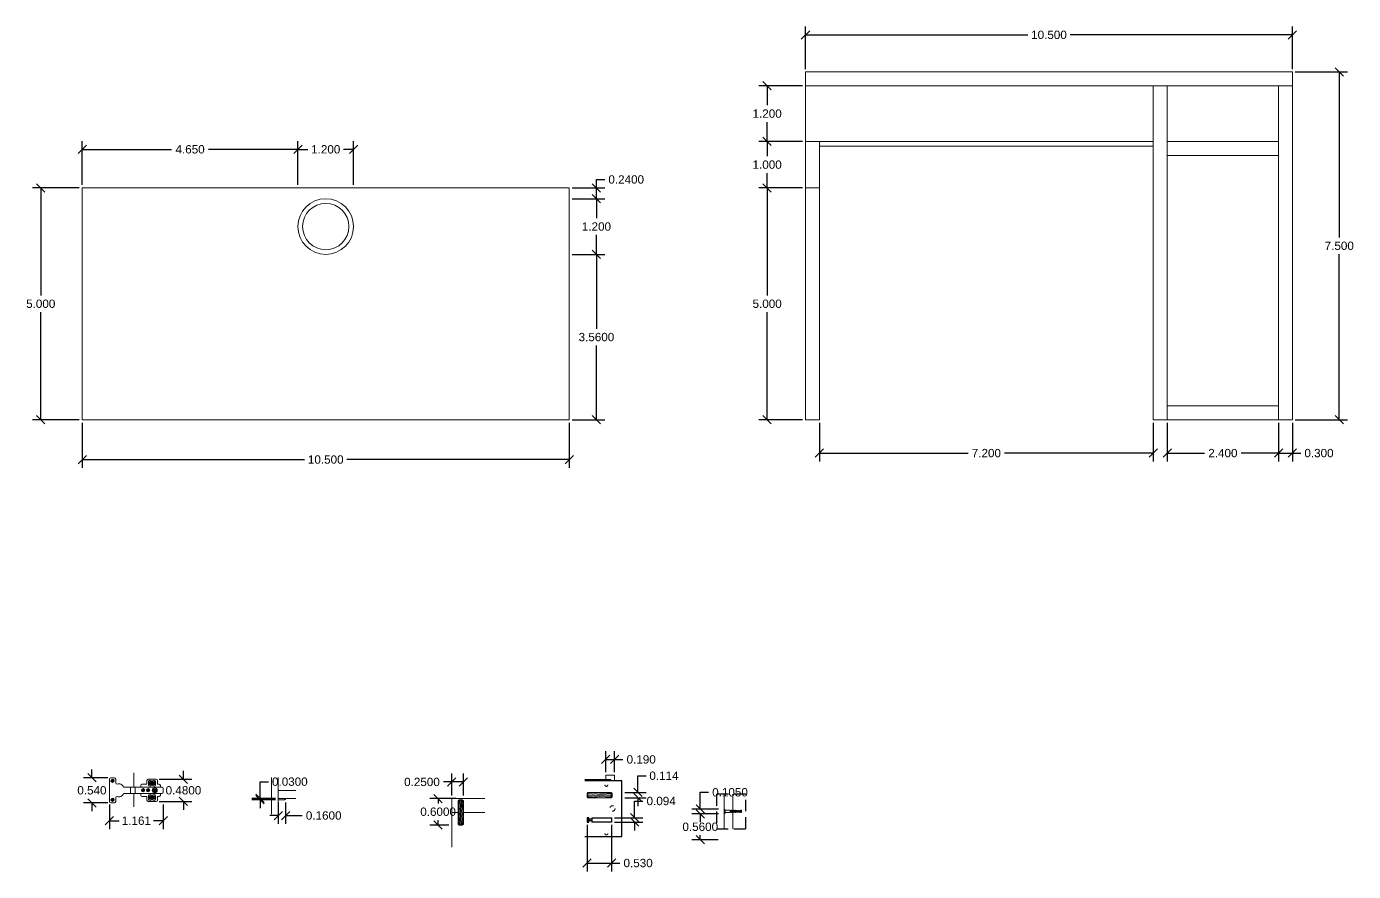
# Model space of a CAD drawing. Header units: centimetres. Extents: x -239 to 1959, y -161 to 626.
# Drawn here: x 546.42 to 575.03, y -145.07 to -126.85 of the extents above; entities that cross this region are included whole.
import ezdxf

# ---------------------------------------------------------------- set-up
doc = ezdxf.new("R2010")
doc.units = ezdxf.units.CM
doc.header["$MEASUREMENT"] = 0
doc.linetypes.add('HIDDEN', pattern=[0.375, 0.25, -0.125])
doc.styles.get("Standard").update_dxf_attribs({"font": 'Arial.ttf'})
doc.dimstyles.get("Standard").update_dxf_attribs({"dimtxt": 0.18, "dimasz": 0.18, "dimexe": 0.18, "dimexo": 0.0625, "dimgap": 0.09, "dimtad": 0, "dimtih": 1, "dimtoh": 1, "dimdec": 4, "dimzin": 0, "dimdsep": 46, "dimtxsty": 'Standard', "dimcen": 0.09, "dimadec": 0, "dimazin": 0, "dimtfac": 1, "dimtdec": 4, "dimtofl": 0, "dimtmove": 0, "dimatfit": 3, "dimfxl": 1, "dimtolj": 1, "dimtzin": 0, "dimarcsym": 0})

# ---------------------------------------------------------------- blocks, each defined once
blk = doc.blocks.new('_Oblique')
at = {"color": 0, "linetype": 'ByBlock', "lineweight": -2}
blk.add_line((-0.5, -0.5), (0.5, 0.5), dxfattribs=at)
blk = doc.blocks.new('*D336')
at = {"color": 0, "lineweight": -2, "transparency": 16777216}
for p, q in [((547.559, -130.333), (546.547, -130.333)), ((546.727, -130.333), (546.727, -132.652)), ((546.727, -135.333), (546.727, -133.015)), ((547.559, -135.333), (546.547, -135.333))]:
    blk.add_line(p, q, dxfattribs=at)
at = {"layer": 'Defpoints', "color": 0, "transparency": 16777216}
for p in [(546.727, -130.333), (547.622, -130.333), (547.622, -135.333)]:
    blk.add_point(p, dxfattribs=at)
at = {"color": 0, "lineweight": -2, "transparency": 16777216, "xscale": 0.18, "yscale": 0.18, "zscale": 0.18}
for p, rotation in [((546.727, -130.333), 90), ((546.727, -135.333), 270)]:
    blk.add_blockref('_Oblique', p, dxfattribs=dict(at, rotation=rotation))
at = {"color": 0, "transparency": 16777216, "insert": (546.727, -132.833), "char_height": 0.18, "attachment_point": 5}
blk.add_mtext('\\A1;5.000', dxfattribs=at)
blk = doc.blocks.new('*D337')
at = {"color": 0, "lineweight": -2, "transparency": 16777216}
for p, q in [((547.622, -135.396), (547.622, -136.372)), ((558.122, -135.396), (558.122, -136.372)), ((547.622, -136.192), (552.417, -136.192)), ((558.122, -136.192), (553.327, -136.192))]:
    blk.add_line(p, q, dxfattribs=at)
at = {"layer": 'Defpoints', "color": 0, "transparency": 16777216}
for p in [(547.622, -135.333), (558.122, -135.333), (558.122, -136.192)]:
    blk.add_point(p, dxfattribs=at)
at = {"color": 0, "lineweight": -2, "transparency": 16777216, "xscale": 0.18, "yscale": 0.18, "zscale": 0.18, "rotation": 180}
blk.add_blockref('_Oblique', (547.622, -136.192), dxfattribs=at)
at = {"color": 0, "lineweight": -2, "transparency": 16777216, "xscale": 0.18, "yscale": 0.18, "zscale": 0.18}
blk.add_blockref('_Oblique', (558.122, -136.192), dxfattribs=at)
at = {"color": 0, "transparency": 16777216, "insert": (552.872, -136.192), "char_height": 0.18, "attachment_point": 5}
blk.add_mtext('\\A1;10.500', dxfattribs=at)
blk = doc.blocks.new('*D303')
at = {"color": 0, "lineweight": -2, "transparency": 16777216}
for p, q in [((558.709, -130.333), (558.709, -130.153)), ((558.709, -130.153), (558.889, -130.153)), ((558.184, -130.333), (558.889, -130.333)), ((558.709, -130.568), (558.709, -130.333)), ((558.184, -130.568), (558.889, -130.568))]:
    blk.add_line(p, q, dxfattribs=at)
at = {"layer": 'Defpoints', "color": 0, "transparency": 16777216}
for p in [(558.122, -130.333), (558.709, -130.333), (558.122, -130.568)]:
    blk.add_point(p, dxfattribs=at)
at = {"color": 0, "lineweight": -2, "transparency": 16777216, "xscale": 0.18, "yscale": 0.18, "zscale": 0.18}
for p, rotation in [((558.709, -130.333), 90), ((558.709, -130.568), 270)]:
    blk.add_blockref('_Oblique', p, dxfattribs=dict(at, rotation=rotation))
at = {"color": 0, "transparency": 16777216, "insert": (559.351, -130.153), "char_height": 0.18, "attachment_point": 5}
blk.add_mtext('\\A1;0.2400', dxfattribs=at)
blk = doc.blocks.new('*D304')
at = {"color": 0, "lineweight": -2, "transparency": 16777216}
for p, q in [((558.184, -130.568), (558.889, -130.568)), ((558.709, -130.568), (558.709, -130.987)), ((558.709, -131.768), (558.709, -131.349)), ((558.184, -131.768), (558.889, -131.768))]:
    blk.add_line(p, q, dxfattribs=at)
at = {"layer": 'Defpoints', "color": 0, "transparency": 16777216}
for p in [(558.122, -130.568), (558.122, -131.768), (558.709, -131.768)]:
    blk.add_point(p, dxfattribs=at)
at = {"color": 0, "lineweight": -2, "transparency": 16777216, "xscale": 0.18, "yscale": 0.18, "zscale": 0.18}
for p, rotation in [((558.709, -130.568), 90), ((558.709, -131.768), 270)]:
    blk.add_blockref('_Oblique', p, dxfattribs=dict(at, rotation=rotation))
at = {"color": 0, "transparency": 16777216, "insert": (558.709, -131.168), "char_height": 0.18, "attachment_point": 5}
blk.add_mtext('\\A1;1.200', dxfattribs=at)
blk = doc.blocks.new('*D305')
at = {"color": 0, "lineweight": -2, "transparency": 16777216}
for p, q in [((558.184, -131.768), (558.889, -131.768)), ((558.709, -131.768), (558.709, -133.37)), ((558.709, -135.333), (558.709, -133.732)), ((558.184, -135.333), (558.889, -135.333))]:
    blk.add_line(p, q, dxfattribs=at)
at = {"layer": 'Defpoints', "color": 0, "transparency": 16777216}
for p in [(558.122, -131.768), (558.122, -135.333), (558.709, -135.333)]:
    blk.add_point(p, dxfattribs=at)
at = {"color": 0, "lineweight": -2, "transparency": 16777216, "xscale": 0.18, "yscale": 0.18, "zscale": 0.18}
for p, rotation in [((558.709, -131.768), 90), ((558.709, -135.333), 270)]:
    blk.add_blockref('_Oblique', p, dxfattribs=dict(at, rotation=rotation))
at = {"color": 0, "transparency": 16777216, "insert": (558.709, -133.551), "char_height": 0.18, "attachment_point": 5}
blk.add_mtext('\\A1;3.5600', dxfattribs=at)
blk = doc.blocks.new('*D306')
at = {"color": 0, "lineweight": -2, "transparency": 16777216}
for p, q in [((547.622, -130.271), (547.622, -129.323)), ((552.272, -130.271), (552.272, -129.323)), ((547.622, -129.503), (549.55, -129.503)), ((552.272, -129.503), (550.344, -129.503))]:
    blk.add_line(p, q, dxfattribs=at)
at = {"layer": 'Defpoints', "color": 0, "transparency": 16777216}
for p in [(547.622, -129.503), (547.622, -130.333), (552.272, -130.333)]:
    blk.add_point(p, dxfattribs=at)
at = {"color": 0, "lineweight": -2, "transparency": 16777216, "xscale": 0.18, "yscale": 0.18, "zscale": 0.18, "rotation": 180}
blk.add_blockref('_Oblique', (547.622, -129.503), dxfattribs=at)
at = {"color": 0, "lineweight": -2, "transparency": 16777216, "xscale": 0.18, "yscale": 0.18, "zscale": 0.18}
blk.add_blockref('_Oblique', (552.272, -129.503), dxfattribs=at)
at = {"color": 0, "transparency": 16777216, "insert": (549.947, -129.503), "char_height": 0.18, "attachment_point": 5}
blk.add_mtext('\\A1;4.650', dxfattribs=at)
blk = doc.blocks.new('*D307')
at = {"color": 0, "lineweight": -2, "transparency": 16777216}
for p, q in [((552.272, -130.271), (552.272, -129.323)), ((553.472, -130.271), (553.472, -129.323)), ((552.272, -129.503), (552.487, -129.503)), ((553.472, -129.503), (553.257, -129.503))]:
    blk.add_line(p, q, dxfattribs=at)
at = {"layer": 'Defpoints', "color": 0, "transparency": 16777216}
for p in [(553.472, -129.503), (552.272, -130.333), (553.472, -130.333)]:
    blk.add_point(p, dxfattribs=at)
at = {"color": 0, "lineweight": -2, "transparency": 16777216, "xscale": 0.18, "yscale": 0.18, "zscale": 0.18, "rotation": 180}
blk.add_blockref('_Oblique', (552.272, -129.503), dxfattribs=at)
at = {"color": 0, "lineweight": -2, "transparency": 16777216, "xscale": 0.18, "yscale": 0.18, "zscale": 0.18}
blk.add_blockref('_Oblique', (553.472, -129.503), dxfattribs=at)
at = {"color": 0, "transparency": 16777216, "insert": (552.872, -129.503), "char_height": 0.18, "attachment_point": 5}
blk.add_mtext('\\A1;1.200', dxfattribs=at)
blk = doc.blocks.new('*D308')
at = {"color": 0, "lineweight": -2, "transparency": 16777216}
for p, q in [((571.017, -135.396), (571.017, -136.233)), ((573.417, -135.396), (573.417, -136.233)), ((571.017, -136.053), (571.821, -136.053)), ((573.417, -136.053), (572.612, -136.053))]:
    blk.add_line(p, q, dxfattribs=at)
at = {"layer": 'Defpoints', "color": 0, "transparency": 16777216}
for p in [(571.017, -135.333), (573.417, -135.333), (573.417, -136.053)]:
    blk.add_point(p, dxfattribs=at)
at = {"color": 0, "lineweight": -2, "transparency": 16777216, "xscale": 0.18, "yscale": 0.18, "zscale": 0.18, "rotation": 180}
blk.add_blockref('_Oblique', (571.017, -136.053), dxfattribs=at)
at = {"color": 0, "lineweight": -2, "transparency": 16777216, "xscale": 0.18, "yscale": 0.18, "zscale": 0.18}
blk.add_blockref('_Oblique', (573.417, -136.053), dxfattribs=at)
at = {"color": 0, "transparency": 16777216, "insert": (572.217, -136.053), "char_height": 0.18, "attachment_point": 5}
blk.add_mtext('\\A1;2.400', dxfattribs=at)
blk = doc.blocks.new('*D309')
at = {"color": 0, "lineweight": -2, "transparency": 16777216}
for p, q in [((563.517, -135.396), (563.517, -136.233)), ((570.717, -135.396), (570.717, -136.233)), ((563.517, -136.053), (566.723, -136.053)), ((570.717, -136.053), (567.51, -136.053))]:
    blk.add_line(p, q, dxfattribs=at)
at = {"layer": 'Defpoints', "color": 0, "transparency": 16777216}
for p in [(563.517, -135.333), (570.717, -135.333), (570.717, -136.053)]:
    blk.add_point(p, dxfattribs=at)
at = {"color": 0, "lineweight": -2, "transparency": 16777216, "xscale": 0.18, "yscale": 0.18, "zscale": 0.18, "rotation": 180}
blk.add_blockref('_Oblique', (563.517, -136.053), dxfattribs=at)
at = {"color": 0, "lineweight": -2, "transparency": 16777216, "xscale": 0.18, "yscale": 0.18, "zscale": 0.18}
blk.add_blockref('_Oblique', (570.717, -136.053), dxfattribs=at)
at = {"color": 0, "transparency": 16777216, "insert": (567.117, -136.053), "char_height": 0.18, "attachment_point": 5}
blk.add_mtext('\\A1;7.200', dxfattribs=at)
blk = doc.blocks.new('*D310')
at = {"color": 0, "lineweight": -2, "transparency": 16777216}
for p, q in [((573.417, -135.396), (573.417, -136.233)), ((573.717, -135.396), (573.717, -136.233)), ((573.417, -136.053), (573.717, -136.053)), ((573.717, -136.053), (573.897, -136.053))]:
    blk.add_line(p, q, dxfattribs=at)
at = {"layer": 'Defpoints', "color": 0, "transparency": 16777216}
for p in [(573.417, -135.333), (573.717, -135.333), (573.717, -136.053)]:
    blk.add_point(p, dxfattribs=at)
at = {"color": 0, "lineweight": -2, "transparency": 16777216, "xscale": 0.18, "yscale": 0.18, "zscale": 0.18, "rotation": 180}
blk.add_blockref('_Oblique', (573.417, -136.053), dxfattribs=at)
at = {"color": 0, "lineweight": -2, "transparency": 16777216, "xscale": 0.18, "yscale": 0.18, "zscale": 0.18}
blk.add_blockref('_Oblique', (573.717, -136.053), dxfattribs=at)
at = {"color": 0, "transparency": 16777216, "insert": (574.289, -136.053), "char_height": 0.18, "attachment_point": 5}
blk.add_mtext('\\A1;0.300', dxfattribs=at)
blk = doc.blocks.new('*D311')
at = {"color": 0, "lineweight": -2, "transparency": 16777216}
for p, q in [((563.217, -127.771), (563.217, -126.855)), ((563.217, -127.035), (568.012, -127.035)), ((573.717, -127.035), (568.921, -127.035)), ((573.717, -127.771), (573.717, -126.855))]:
    blk.add_line(p, q, dxfattribs=at)
at = {"layer": 'Defpoints', "color": 0, "transparency": 16777216}
for p in [(573.717, -127.035), (563.217, -127.833), (573.717, -127.833)]:
    blk.add_point(p, dxfattribs=at)
at = {"color": 0, "lineweight": -2, "transparency": 16777216, "xscale": 0.18, "yscale": 0.18, "zscale": 0.18, "rotation": 180}
blk.add_blockref('_Oblique', (563.217, -127.035), dxfattribs=at)
at = {"color": 0, "lineweight": -2, "transparency": 16777216, "xscale": 0.18, "yscale": 0.18, "zscale": 0.18}
blk.add_blockref('_Oblique', (573.717, -127.035), dxfattribs=at)
at = {"color": 0, "transparency": 16777216, "insert": (568.467, -127.035), "char_height": 0.18, "attachment_point": 5}
blk.add_mtext('\\A1;10.500', dxfattribs=at)
blk = doc.blocks.new('*D338')
at = {"color": 0, "lineweight": -2, "transparency": 16777216}
for p, q in [((563.154, -128.133), (562.21, -128.133)), ((562.39, -128.133), (562.39, -128.552)), ((562.39, -129.333), (562.39, -128.915)), ((563.154, -129.333), (562.21, -129.333))]:
    blk.add_line(p, q, dxfattribs=at)
at = {"layer": 'Defpoints', "color": 0, "transparency": 16777216}
for p in [(563.217, -128.133), (562.39, -129.333), (563.217, -129.333)]:
    blk.add_point(p, dxfattribs=at)
at = {"color": 0, "lineweight": -2, "transparency": 16777216, "xscale": 0.18, "yscale": 0.18, "zscale": 0.18}
for p, rotation in [((562.39, -128.133), 90), ((562.39, -129.333), 270)]:
    blk.add_blockref('_Oblique', p, dxfattribs=dict(at, rotation=rotation))
at = {"color": 0, "transparency": 16777216, "insert": (562.39, -128.733), "char_height": 0.18, "attachment_point": 5}
blk.add_mtext('\\A1;1.200', dxfattribs=at)
blk = doc.blocks.new('*D339')
at = {"color": 0, "lineweight": -2, "transparency": 16777216}
for p, q in [((563.154, -129.333), (562.21, -129.333)), ((562.39, -129.333), (562.39, -129.652)), ((562.39, -130.333), (562.39, -130.015)), ((563.154, -130.333), (562.21, -130.333))]:
    blk.add_line(p, q, dxfattribs=at)
at = {"layer": 'Defpoints', "color": 0, "transparency": 16777216}
for p in [(563.217, -129.333), (562.39, -130.333), (563.217, -130.333)]:
    blk.add_point(p, dxfattribs=at)
at = {"color": 0, "lineweight": -2, "transparency": 16777216, "xscale": 0.18, "yscale": 0.18, "zscale": 0.18}
for p, rotation in [((562.39, -129.333), 90), ((562.39, -130.333), 270)]:
    blk.add_blockref('_Oblique', p, dxfattribs=dict(at, rotation=rotation))
at = {"color": 0, "transparency": 16777216, "insert": (562.39, -129.833), "char_height": 0.18, "attachment_point": 5}
blk.add_mtext('\\A1;1.000', dxfattribs=at)
blk = doc.blocks.new('*D340')
at = {"color": 0, "lineweight": -2, "transparency": 16777216}
for p, q in [((563.154, -130.333), (562.21, -130.333)), ((562.39, -130.333), (562.39, -132.652)), ((562.39, -135.333), (562.39, -133.015)), ((563.154, -135.333), (562.21, -135.333))]:
    blk.add_line(p, q, dxfattribs=at)
at = {"layer": 'Defpoints', "color": 0, "transparency": 16777216}
for p in [(563.217, -130.333), (562.39, -135.333), (563.217, -135.333)]:
    blk.add_point(p, dxfattribs=at)
at = {"color": 0, "lineweight": -2, "transparency": 16777216, "xscale": 0.18, "yscale": 0.18, "zscale": 0.18}
for p, rotation in [((562.39, -130.333), 90), ((562.39, -135.333), 270)]:
    blk.add_blockref('_Oblique', p, dxfattribs=dict(at, rotation=rotation))
at = {"color": 0, "transparency": 16777216, "insert": (562.39, -132.833), "char_height": 0.18, "attachment_point": 5}
blk.add_mtext('\\A1;5.000', dxfattribs=at)
blk = doc.blocks.new('*D341')
at = {"color": 0, "lineweight": -2, "transparency": 16777216}
for p, q in [((573.779, -127.833), (574.906, -127.833)), ((574.726, -127.833), (574.726, -131.402)), ((574.726, -135.333), (574.726, -131.765)), ((573.779, -135.333), (574.906, -135.333))]:
    blk.add_line(p, q, dxfattribs=at)
at = {"layer": 'Defpoints', "color": 0, "transparency": 16777216}
for p in [(573.717, -127.833), (573.717, -135.333), (574.726, -135.333)]:
    blk.add_point(p, dxfattribs=at)
at = {"color": 0, "lineweight": -2, "transparency": 16777216, "xscale": 0.18, "yscale": 0.18, "zscale": 0.18}
for p, rotation in [((574.726, -127.833), 90), ((574.726, -135.333), 270)]:
    blk.add_blockref('_Oblique', p, dxfattribs=dict(at, rotation=rotation))
at = {"color": 0, "transparency": 16777216, "insert": (574.726, -131.583), "char_height": 0.18, "attachment_point": 5}
blk.add_mtext('\\A1;7.500', dxfattribs=at)
blk = doc.blocks.new('*D355')
at = {"color": 0, "lineweight": -2, "transparency": 16777216}
for p, q in [((555.589, -143.437), (555.589, -142.963)), ((555.84, -143.437), (555.84, -142.963)), ((555.589, -143.143), (555.409, -143.143)), ((555.84, -143.143), (555.589, -143.143))]:
    blk.add_line(p, q, dxfattribs=at)
at = {"layer": 'Defpoints', "color": 0, "transparency": 16777216}
for p in [(555.589, -143.143), (555.589, -143.5), (555.84, -143.5)]:
    blk.add_point(p, dxfattribs=at)
at = {"color": 0, "lineweight": -2, "transparency": 16777216, "xscale": 0.18, "yscale": 0.18, "zscale": 0.18, "rotation": 180}
blk.add_blockref('_Oblique', (555.589, -143.143), dxfattribs=at)
at = {"color": 0, "lineweight": -2, "transparency": 16777216, "xscale": 0.18, "yscale": 0.18, "zscale": 0.18}
blk.add_blockref('_Oblique', (555.84, -143.143), dxfattribs=at)
at = {"color": 0, "transparency": 16777216, "insert": (554.947, -143.143), "char_height": 0.18, "attachment_point": 5}
blk.add_mtext('\\A1;0.2500', dxfattribs=at)
blk = doc.blocks.new('*D356')
at = {"color": 0, "lineweight": -2, "transparency": 16777216}
for p, q in [((555.677, -143.5), (555.115, -143.5)), ((555.295, -143.5), (555.295, -143.604)), ((555.526, -144.071), (555.115, -144.071)), ((555.295, -144.071), (555.295, -143.967))]:
    blk.add_line(p, q, dxfattribs=at)
at = {"layer": 'Defpoints', "color": 0, "transparency": 16777216}
for p in [(555.74, -143.5), (555.295, -144.071), (555.589, -144.071)]:
    blk.add_point(p, dxfattribs=at)
at = {"color": 0, "lineweight": -2, "transparency": 16777216, "xscale": 0.18, "yscale": 0.18, "zscale": 0.18}
for p, rotation in [((555.295, -143.5), 90), ((555.295, -144.071), 270)]:
    blk.add_blockref('_Oblique', p, dxfattribs=dict(at, rotation=rotation))
at = {"color": 0, "transparency": 16777216, "insert": (555.295, -143.785), "char_height": 0.18, "attachment_point": 5}
blk.add_mtext('\\A1;0.6000', dxfattribs=at)
blk = doc.blocks.new('*D368')
at = {"color": 0, "lineweight": -2, "transparency": 16777216}
for p, q in [((551.85, -143.588), (551.85, -144.047)), ((552.006, -143.588), (552.006, -144.047)), ((551.85, -143.867), (551.67, -143.867)), ((552.006, -143.867), (552.366, -143.867))]:
    blk.add_line(p, q, dxfattribs=at)
at = {"layer": 'Defpoints', "color": 0, "transparency": 16777216}
for p in [(551.85, -143.526), (552.006, -143.526), (552.006, -143.867)]:
    blk.add_point(p, dxfattribs=at)
at = {"color": 0, "lineweight": -2, "transparency": 16777216, "xscale": 0.18, "yscale": 0.18, "zscale": 0.18}
blk.add_blockref('_Oblique', (551.85, -143.867), dxfattribs=at)
at = {"color": 0, "lineweight": -2, "transparency": 16777216, "xscale": 0.18, "yscale": 0.18, "zscale": 0.18, "rotation": 180}
blk.add_blockref('_Oblique', (552.006, -143.867), dxfattribs=at)
at = {"color": 0, "transparency": 16777216, "insert": (552.828, -143.867), "char_height": 0.18, "attachment_point": 5}
blk.add_mtext('\\A1;0.1600', dxfattribs=at)
blk = doc.blocks.new('*D369')
at = {"color": 0, "lineweight": -2, "transparency": 16777216}
for p, q in [((551.456, -143.497), (551.456, -143.137)), ((551.456, -143.137), (551.636, -143.137)), ((551.787, -143.497), (551.276, -143.497)), ((551.787, -143.526), (551.276, -143.526)), ((551.456, -143.526), (551.456, -143.706))]:
    blk.add_line(p, q, dxfattribs=at)
at = {"layer": 'Defpoints', "color": 0, "transparency": 16777216}
for p in [(551.456, -143.497), (551.85, -143.497), (551.85, -143.526)]:
    blk.add_point(p, dxfattribs=at)
at = {"color": 0, "lineweight": -2, "transparency": 16777216, "xscale": 0.18, "yscale": 0.18, "zscale": 0.18}
for p, rotation in [((551.456, -143.497), 270), ((551.456, -143.526), 90)]:
    blk.add_blockref('_Oblique', p, dxfattribs=dict(at, rotation=rotation))
at = {"color": 0, "transparency": 16777216, "insert": (552.098, -143.137), "char_height": 0.18, "attachment_point": 5}
blk.add_mtext('\\A1;0.0300', dxfattribs=at)
blk = doc.blocks.new('*D370')
at = {"color": 0, "lineweight": -2, "transparency": 16777216}
for p, q in [((548.208, -143.628), (548.208, -144.159)), ((549.369, -143.628), (549.369, -144.159)), ((548.208, -143.979), (548.421, -143.979)), ((549.369, -143.979), (549.156, -143.979))]:
    blk.add_line(p, q, dxfattribs=at)
at = {"layer": 'Defpoints', "color": 0, "transparency": 16777216}
for p in [(548.208, -143.566), (549.369, -143.566), (549.369, -143.979)]:
    blk.add_point(p, dxfattribs=at)
at = {"color": 0, "lineweight": -2, "transparency": 16777216, "xscale": 0.18, "yscale": 0.18, "zscale": 0.18, "rotation": 180}
blk.add_blockref('_Oblique', (548.208, -143.979), dxfattribs=at)
at = {"color": 0, "lineweight": -2, "transparency": 16777216, "xscale": 0.18, "yscale": 0.18, "zscale": 0.18}
blk.add_blockref('_Oblique', (549.369, -143.979), dxfattribs=at)
at = {"color": 0, "transparency": 16777216, "insert": (548.789, -143.979), "char_height": 0.18, "attachment_point": 5}
blk.add_mtext('\\A1;1.161', dxfattribs=at)
blk = doc.blocks.new('*D371')
at = {"color": 0, "lineweight": -2, "transparency": 16777216}
for p, q in [((548.175, -143.053), (547.65, -143.053)), ((547.83, -143.053), (547.83, -142.873)), ((548.173, -143.593), (547.65, -143.593)), ((547.83, -143.593), (547.83, -143.773))]:
    blk.add_line(p, q, dxfattribs=at)
at = {"layer": 'Defpoints', "color": 0, "transparency": 16777216}
for p in [(547.83, -143.053), (548.237, -143.053), (548.235, -143.593)]:
    blk.add_point(p, dxfattribs=at)
at = {"color": 0, "lineweight": -2, "transparency": 16777216, "xscale": 0.18, "yscale": 0.18, "zscale": 0.18}
for p, rotation in [((547.83, -143.053), 270), ((547.83, -143.593), 90)]:
    blk.add_blockref('_Oblique', p, dxfattribs=dict(at, rotation=rotation))
at = {"color": 0, "transparency": 16777216, "insert": (547.83, -143.323), "char_height": 0.18, "attachment_point": 5}
blk.add_mtext('\\A1;0.540', dxfattribs=at)
blk = doc.blocks.new('*D372')
at = {"color": 0, "lineweight": -2, "transparency": 16777216}
for p, q in [((549.804, -143.084), (549.804, -142.904)), ((549.279, -143.084), (549.984, -143.084)), ((549.279, -143.561), (549.984, -143.561)), ((549.804, -143.561), (549.804, -143.741))]:
    blk.add_line(p, q, dxfattribs=at)
at = {"layer": 'Defpoints', "color": 0, "transparency": 16777216}
for p in [(549.216, -143.084), (549.216, -143.561), (549.804, -143.561)]:
    blk.add_point(p, dxfattribs=at)
at = {"color": 0, "lineweight": -2, "transparency": 16777216, "xscale": 0.18, "yscale": 0.18, "zscale": 0.18}
for p, rotation in [((549.804, -143.084), 270), ((549.804, -143.561), 90)]:
    blk.add_blockref('_Oblique', p, dxfattribs=dict(at, rotation=rotation))
at = {"color": 0, "transparency": 16777216, "insert": (549.804, -143.323), "char_height": 0.18, "attachment_point": 5}
blk.add_mtext('\\A1;0.4800', dxfattribs=at)
blk = doc.blocks.new('*D296')
at = {"color": 0, "lineweight": -2, "transparency": 16777216}
for p, q in [((558.506, -144.07), (558.506, -145.072)), ((559.036, -144.07), (559.036, -145.072)), ((558.506, -144.892), (559.036, -144.892)), ((559.036, -144.892), (559.216, -144.892))]:
    blk.add_line(p, q, dxfattribs=at)
at = {"layer": 'Defpoints', "color": 0, "transparency": 16777216}
for p in [(558.506, -144.008), (559.036, -144.008), (559.036, -144.892)]:
    blk.add_point(p, dxfattribs=at)
at = {"color": 0, "lineweight": -2, "transparency": 16777216, "xscale": 0.18, "yscale": 0.18, "zscale": 0.18, "rotation": 180}
blk.add_blockref('_Oblique', (558.506, -144.892), dxfattribs=at)
at = {"color": 0, "lineweight": -2, "transparency": 16777216, "xscale": 0.18, "yscale": 0.18, "zscale": 0.18}
blk.add_blockref('_Oblique', (559.036, -144.892), dxfattribs=at)
at = {"color": 0, "transparency": 16777216, "insert": (559.608, -144.892), "char_height": 0.18, "attachment_point": 5}
blk.add_mtext('\\A1;0.530', dxfattribs=at)
blk = doc.blocks.new('*D297')
at = {"color": 0, "lineweight": -2, "transparency": 16777216}
for p, q in [((559.533, -143.914), (559.533, -143.554)), ((559.533, -143.554), (559.713, -143.554)), ((559.099, -143.914), (559.713, -143.914)), ((559.099, -144.008), (559.713, -144.008)), ((559.533, -144.008), (559.533, -144.188))]:
    blk.add_line(p, q, dxfattribs=at)
at = {"layer": 'Defpoints', "color": 0, "transparency": 16777216}
for p in [(559.036, -143.914), (559.533, -143.914), (559.036, -144.008)]:
    blk.add_point(p, dxfattribs=at)
at = {"color": 0, "lineweight": -2, "transparency": 16777216, "xscale": 0.18, "yscale": 0.18, "zscale": 0.18}
for p, rotation in [((559.533, -143.914), 270), ((559.533, -144.008), 90)]:
    blk.add_blockref('_Oblique', p, dxfattribs=dict(at, rotation=rotation))
at = {"color": 0, "transparency": 16777216, "insert": (560.105, -143.554), "char_height": 0.18, "attachment_point": 5}
blk.add_mtext('\\A1;0.094', dxfattribs=at)
blk = doc.blocks.new('*D298')
at = {"color": 0, "lineweight": -2, "transparency": 16777216}
for p, q in [((559.603, -143.369), (559.603, -143.009)), ((559.603, -143.009), (559.783, -143.009)), ((559.321, -143.369), (559.783, -143.369)), ((559.321, -143.483), (559.783, -143.483)), ((559.603, -143.483), (559.603, -143.663))]:
    blk.add_line(p, q, dxfattribs=at)
at = {"layer": 'Defpoints', "color": 0, "transparency": 16777216}
for p in [(559.258, -143.369), (559.258, -143.483), (559.603, -143.369)]:
    blk.add_point(p, dxfattribs=at)
at = {"color": 0, "lineweight": -2, "transparency": 16777216, "xscale": 0.18, "yscale": 0.18, "zscale": 0.18}
for p, rotation in [((559.603, -143.369), 270), ((559.603, -143.483), 90)]:
    blk.add_blockref('_Oblique', p, dxfattribs=dict(at, rotation=rotation))
at = {"color": 0, "transparency": 16777216, "insert": (560.165, -143.009), "char_height": 0.18, "attachment_point": 5}
blk.add_mtext('\\A1;0.114', dxfattribs=at)
blk = doc.blocks.new('*D299')
at = {"color": 0, "lineweight": -2, "transparency": 16777216}
for p, q in [((558.911, -142.934), (558.911, -142.478)), ((559.101, -142.934), (559.101, -142.478)), ((558.911, -142.658), (559.101, -142.658)), ((559.101, -142.658), (559.281, -142.658))]:
    blk.add_line(p, q, dxfattribs=at)
at = {"layer": 'Defpoints', "color": 0, "transparency": 16777216}
for p in [(559.101, -142.658), (558.911, -142.996), (559.101, -142.996)]:
    blk.add_point(p, dxfattribs=at)
at = {"color": 0, "lineweight": -2, "transparency": 16777216, "xscale": 0.18, "yscale": 0.18, "zscale": 0.18, "rotation": 180}
blk.add_blockref('_Oblique', (558.911, -142.658), dxfattribs=at)
at = {"color": 0, "lineweight": -2, "transparency": 16777216, "xscale": 0.18, "yscale": 0.18, "zscale": 0.18}
blk.add_blockref('_Oblique', (559.101, -142.658), dxfattribs=at)
at = {"color": 0, "transparency": 16777216, "insert": (559.674, -142.658), "char_height": 0.18, "attachment_point": 5}
blk.add_mtext('\\A1;0.190', dxfattribs=at)
blk = doc.blocks.new('*D300')
at = {"color": 0, "lineweight": -2, "transparency": 16777216}
for p, q in [((561.332, -143.831), (560.768, -143.831)), ((560.948, -143.831), (560.948, -143.928)), ((561.332, -144.388), (560.768, -144.388)), ((560.948, -144.388), (560.948, -144.291))]:
    blk.add_line(p, q, dxfattribs=at)
at = {"layer": 'Defpoints', "color": 0, "transparency": 16777216}
for p in [(560.948, -143.831), (561.394, -143.831), (561.394, -144.388)]:
    blk.add_point(p, dxfattribs=at)
at = {"color": 0, "lineweight": -2, "transparency": 16777216, "xscale": 0.18, "yscale": 0.18, "zscale": 0.18}
for p, rotation in [((560.948, -143.831), 90), ((560.948, -144.388), 270)]:
    blk.add_blockref('_Oblique', p, dxfattribs=dict(at, rotation=rotation))
at = {"color": 0, "transparency": 16777216, "insert": (560.948, -144.11), "char_height": 0.18, "attachment_point": 5}
blk.add_mtext('\\A1;0.5600', dxfattribs=at)
blk = doc.blocks.new('*D301')
at = {"color": 0, "lineweight": -2, "transparency": 16777216}
for p, q in [((560.948, -143.726), (560.948, -143.366)), ((560.948, -143.366), (561.128, -143.366)), ((561.342, -143.726), (560.768, -143.726)), ((561.342, -143.831), (560.768, -143.831)), ((560.948, -143.831), (560.948, -144.011))]:
    blk.add_line(p, q, dxfattribs=at)
at = {"layer": 'Defpoints', "color": 0, "transparency": 16777216}
for p in [(560.948, -143.726), (561.405, -143.726), (561.405, -143.831)]:
    blk.add_point(p, dxfattribs=at)
at = {"color": 0, "lineweight": -2, "transparency": 16777216, "xscale": 0.18, "yscale": 0.18, "zscale": 0.18}
for p, rotation in [((560.948, -143.726), 270), ((560.948, -143.831), 90)]:
    blk.add_blockref('_Oblique', p, dxfattribs=dict(at, rotation=rotation))
at = {"color": 0, "transparency": 16777216, "insert": (561.59, -143.366), "char_height": 0.18, "width": 0.60409, "attachment_point": 5}
blk.add_mtext('\\A1;0.1050', dxfattribs=at)

msp = doc.modelspace()

# ---------------------------------------------------------------- linework, layer by layer
at = {"lineweight": 5}
for p, q in [((573.71676, -127.83338), (563.21676, -127.83338)), ((563.21676, -127.83338), (563.21676, -135.33338)), ((573.71676, -135.33338), (573.71676, -127.83338)), ((570.71676, -128.13338), (570.71676, -135.33338)), ((571.01676, -128.13338), (571.01676, -135.33338)), ((573.41676, -128.13338), (573.41676, -135.33338)), ((570.71676, -129.33338), (563.21676, -129.33338)), ((563.51676, -129.33338), (563.51676, -135.33338)), ((570.71676, -129.43338), (563.51676, -129.43338)), ((573.41676, -129.33338), (571.01676, -129.33338)), ((573.41676, -129.63338), (571.01676, -129.63338)), ((563.51676, -130.33338), (563.21676, -130.33338)), ((573.41676, -135.03338), (571.01676, -135.03338)), ((563.51676, -135.33338), (563.21676, -135.33338)), ((570.71676, -135.33338), (573.71676, -135.33338)), ((548.51028, -143.25521), (549.30606, -143.25521)), ((548.66348, -143.39021), (548.66348, -143.25521)), ((548.76492, -143.39021), (548.76492, -143.25521)), ((549.0519, -143.13172), (549.0519, -143.20496)), ((549.1149, -143.13172), (549.1149, -143.20496)), ((549.1395, -143.13172), (549.1395, -143.20496)), ((549.2025, -143.13172), (549.2025, -143.20496)), ((548.51028, -143.39021), (549.30606, -143.39021)), ((549.0519, -143.44019), (549.0519, -143.51344)), ((549.1149, -143.44019), (549.1149, -143.51344)), ((549.1395, -143.44019), (549.1395, -143.51344)), ((549.2025, -143.44019), (549.2025, -143.51344)), ((551.8495, -143.49713), (552.23094, -143.49713)), ((551.8495, -143.52593), (551.9935, -143.52593)), ((551.9935, -143.52593), (551.9935, -143.49713)), ((551.9935, -143.52593), (551.9935, -143.52593)), ((555.72555, -144.05107), (555.75784, -143.55107)), ((555.72555, -143.73073), (555.73715, -143.55107)), ((555.75027, -144.05107), (555.78256, -143.55107)), ((555.77356, -144.05107), (555.80585, -143.55107)), ((555.79685, -144.05107), (555.82913, -143.55107)), ((555.82811, -143.54107), (555.82455, -143.54107)), ((558.51632, -143.47174), (558.51632, -143.46819)), ((558.52632, -143.36919), (559.02632, -143.40148)), ((558.52632, -143.39391), (559.02632, -143.4262)), ((558.52632, -143.41719), (559.02632, -143.44948)), ((558.52632, -143.44048), (559.02632, -143.47277)), ((558.52632, -143.46377), (558.82707, -143.48319)), ((558.84666, -143.36919), (559.02632, -143.38079)), ((559.03632, -143.47174), (559.03632, -143.46819)), ((555.82013, -144.05107), (555.83955, -143.75032)), ((561.59203, -143.75159), (561.59203, -143.80404)), ((561.59203, -143.79164), (561.59757, -143.79164)), ((561.60113, -143.79164), (561.60934, -143.79164)), ((561.61291, -143.79164), (561.62183, -143.79164)), ((561.6254, -143.79164), (561.63468, -143.79164)), ((561.63825, -143.79164), (561.64646, -143.79164)), ((561.65003, -143.79164), (561.66002, -143.79164)), ((561.66359, -143.79164), (561.67323, -143.79164)), ((561.6768, -143.79164), (561.6875, -143.79164)), ((561.69107, -143.79164), (561.70107, -143.79164)), ((561.70464, -143.79164), (561.71356, -143.79164)), ((561.71713, -143.79164), (561.72712, -143.79164)), ((561.73069, -143.79164), (561.74068, -143.79164)), ((561.74425, -143.79164), (561.75603, -143.79164)), ((561.7596, -143.79164), (561.76959, -143.79164)), ((561.77316, -143.79164), (561.78387, -143.79164)), ((561.78744, -143.79164), (561.79957, -143.79164)), ((561.80314, -143.79164), (561.81242, -143.79164)), ((561.81599, -143.79164), (561.8202, -143.79164)), ((561.8202, -143.75159), (561.8202, -143.80404)), ((555.82811, -144.06107), (555.82455, -144.06107))]:
    msp.add_line(p, q, dxfattribs=at)
at = {"lineweight": 5, "ltscale": 0.1}
msp.add_line((551.7055, -143.04653), (551.7055, -143.83417), dxfattribs=at)
for p, q in [((558.51632, -143.91357), (558.51632, -144.00757)), ((558.53632, -143.91357), (558.53632, -144.00757)), ((558.606, -143.94554), (558.616, -143.91357)), ((558.606, -143.97554), (558.616, -144.00757))]:
    msp.add_line(p, q)
at = {"lineweight": 5}
for points in [[(573.71676, -128.13338), (563.21676, -128.13338)], [(547.62189, -130.33338), (558.12189, -130.33338), (558.12189, -135.33338), (547.62189, -135.33338), (547.62189, -130.33338)], [(548.31603, -143.05271), (548.23509, -143.05271)], [(548.73721, -142.94465), (548.73721, -143.25521)], [(551.8495, -143.83417), (551.8495, -143.04653)], [(559.1015, -143.11951), (559.1015, -142.99614), (558.91146, -142.99614), (558.91146, -143.09255), (559.02129, -143.09255), (559.02129, -143.11951)], [(548.20806, -143.07971), (548.20806, -143.56571)], [(548.24142, -143.11942), (548.27291, -143.11942), (548.27291, -143.15134)], [(548.27291, -143.07985), (548.27291, -143.11042), (548.24159, -143.11042)], [(548.31284, -143.11042), (548.28191, -143.11042), (548.28191, -143.0799)], [(548.28191, -143.15129), (548.28191, -143.11942), (548.31301, -143.11942)], [(548.34306, -143.1605), (548.34306, -143.07971)], [(548.88306, -143.25521), (548.88306, -143.21918)], [(548.89807, -143.32475), (548.92956, -143.32475), (548.92956, -143.35666)], [(548.92956, -143.28517), (548.92956, -143.31575), (548.89823, -143.31575)], [(548.90962, -143.19221), (549.01806, -143.19221), (549.01806, -143.11118)], [(548.96949, -143.31575), (548.93856, -143.31575), (548.93856, -143.28522)], [(548.93856, -143.35661), (548.93856, -143.32475), (548.96966, -143.32475)], [(549.00613, -143.32475), (549.03762, -143.32475), (549.03762, -143.35666)], [(549.03762, -143.28517), (549.03762, -143.31575), (549.0063, -143.31575)], [(549.04454, -143.08421), (549.21611, -143.08421)], [(549.07755, -143.31575), (549.04662, -143.31575), (549.04662, -143.28522)], [(549.04662, -143.35661), (549.04662, -143.32475), (549.07772, -143.32475)], [(549.04739, -143.17391), (549.07888, -143.17391), (549.07888, -143.20582)], [(549.07888, -143.13434), (549.07888, -143.16491), (549.04756, -143.16491)], [(549.11881, -143.16491), (549.08788, -143.16491), (549.08788, -143.13439)], [(549.08788, -143.20577), (549.08788, -143.17391), (549.11898, -143.17391)], [(549.1359, -143.17391), (549.16739, -143.17391), (549.16739, -143.20582)], [(549.16739, -143.13434), (549.16739, -143.16491), (549.13607, -143.16491)], [(549.15056, -143.3285), (549.18205, -143.3285), (549.18205, -143.36041)], [(549.18205, -143.28893), (549.18205, -143.3195), (549.15073, -143.3195)], [(549.20732, -143.16491), (549.17639, -143.16491), (549.17639, -143.13439)], [(549.17639, -143.20577), (549.17639, -143.17391), (549.20749, -143.17391)], [(549.22198, -143.3195), (549.19105, -143.3195), (549.19105, -143.28897)], [(549.19105, -143.36036), (549.19105, -143.3285), (549.22215, -143.3285)], [(549.24306, -143.10987), (549.24306, -143.19221), (549.27912, -143.19221)], [(549.30606, -143.21776), (549.30606, -143.25521), (549.34205, -143.25521)], [(549.36906, -143.28171), (549.36906, -143.36537)], [(551.8495, -143.32433), (552.23094, -143.32433)], [(558.91146, -143.09255), (558.45937, -143.09255)], [(548.23509, -143.59271), (548.31603, -143.59271)], [(548.24142, -143.52891), (548.27291, -143.52891), (548.27291, -143.56082)], [(548.27291, -143.48934), (548.27291, -143.51991), (548.24159, -143.51991)], [(548.31284, -143.51991), (548.28191, -143.51991), (548.28191, -143.48939)], [(548.28191, -143.56077), (548.28191, -143.52891), (548.31301, -143.52891)], [(548.34306, -143.56571), (548.34311, -143.48471)], [(548.73721, -143.39021), (548.73721, -143.68038)], [(548.88306, -143.39021), (548.88306, -143.42591)], [(548.91111, -143.45321), (549.01806, -143.45321), (549.01806, -143.53397)], [(549.04589, -143.56121), (549.21634, -143.56121)], [(549.04863, -143.48209), (549.08012, -143.48209), (549.08012, -143.51401)], [(549.08012, -143.44252), (549.08012, -143.47309), (549.0488, -143.47309)], [(549.12005, -143.47309), (549.08912, -143.47309), (549.08912, -143.44257)], [(549.08912, -143.51396), (549.08912, -143.48209), (549.12022, -143.48209)], [(549.1359, -143.48209), (549.16739, -143.48209), (549.16739, -143.51401)], [(549.16739, -143.44252), (549.16739, -143.47309), (549.13607, -143.47309)], [(549.20732, -143.47309), (549.17639, -143.47309), (549.17639, -143.44257)], [(549.17639, -143.51396), (549.17639, -143.48209), (549.20749, -143.48209)], [(549.24306, -143.53422), (549.24306, -143.45321), (549.27696, -143.45321)], [(549.34219, -143.39021), (549.30606, -143.39021), (549.30606, -143.42609)], [(555.5889, -143.79974), (555.5889, -143.49974), (556.30333, -143.49974)], [(555.78255, -143.55107), (555.83955, -143.55107), (555.83955, -144.05107), (555.72555, -144.05107), (555.72555, -143.55107), (555.78255, -143.55107)], [(555.73955, -143.54107), (555.73955, -143.53107), (555.82455, -143.53107), (555.82455, -143.54107), (555.73455, -143.54107)], [(558.51632, -143.38319), (558.50632, -143.38319), (558.50632, -143.46819), (558.51632, -143.46819), (558.51632, -143.37819)], [(559.02632, -143.42619), (559.02632, -143.48319), (558.52632, -143.48319), (558.52632, -143.36919), (559.02632, -143.36919), (559.02632, -143.42619)], [(559.03632, -143.38319), (559.04632, -143.38319), (559.04632, -143.46819), (559.03632, -143.46819), (559.03632, -143.37819)], [(561.46286, -144.15005), (561.46286, -143.40811)], [(561.65096, -143.40811), (561.65096, -143.76409)], [(555.72555, -143.79974), (555.5889, -143.79974), (555.5889, -144.54691)], [(555.72555, -143.79974), (555.5889, -143.79974)], [(556.30333, -143.79974), (555.83955, -143.79974)], [(556.30333, -143.79974), (555.83955, -143.79974)], [(561.4732, -143.83125), (561.47266, -143.83125)], [(561.48418, -143.75159), (561.59203, -143.75159)], [(561.59203, -143.80404), (561.48452, -143.80404), (561.48452, -143.80404)], [(561.59203, -143.76409), (561.59757, -143.76409)], [(561.59203, -143.77284), (561.8202, -143.77284)], [(561.59203, -143.78294), (561.8202, -143.78294)], [(561.59757, -143.77284), (561.59757, -143.75159), (561.60113, -143.75159), (561.60113, -143.77284)], [(561.59757, -143.78294), (561.59757, -143.80419), (561.60113, -143.80419), (561.60113, -143.78294)], [(561.60113, -143.76409), (561.60934, -143.76409)], [(561.60934, -143.77284), (561.60934, -143.75952), (561.61291, -143.75952), (561.61291, -143.77284)], [(561.60934, -143.78294), (561.60934, -143.79626), (561.61291, -143.79626), (561.61291, -143.78294)], [(561.61291, -143.76409), (561.62183, -143.76409)], [(561.62183, -143.77284), (561.62183, -143.75159), (561.6254, -143.75159), (561.6254, -143.77284)], [(561.62183, -143.78294), (561.62183, -143.80419), (561.6254, -143.80419), (561.6254, -143.78294)], [(561.6254, -143.76409), (561.63468, -143.76409)], [(561.63468, -143.77284), (561.63468, -143.75952), (561.63825, -143.75952), (561.63825, -143.77284)], [(561.63468, -143.78294), (561.63468, -143.79626), (561.63825, -143.79626), (561.63825, -143.78294)], [(561.63825, -143.76409), (561.64646, -143.76409)], [(561.64646, -143.77284), (561.64646, -143.75159), (561.65003, -143.75159), (561.65003, -143.77284)], [(561.64646, -143.78294), (561.64646, -143.80419), (561.65003, -143.80419), (561.65003, -143.78294)], [(561.65003, -143.76409), (561.66002, -143.76409)], [(561.65096, -143.79164), (561.65096, -144.15005)], [(561.66002, -143.77284), (561.66002, -143.75952), (561.66359, -143.75952), (561.66359, -143.77284)], [(561.66002, -143.78294), (561.66002, -143.79626), (561.66359, -143.79626), (561.66359, -143.78294)], [(561.66359, -143.76409), (561.67323, -143.76409)], [(561.67323, -143.77284), (561.67323, -143.75159), (561.6768, -143.75159), (561.6768, -143.77284)], [(561.67323, -143.78294), (561.67323, -143.80419), (561.6768, -143.80419), (561.6768, -143.78294)], [(561.6768, -143.76409), (561.6875, -143.76409)], [(561.6875, -143.77284), (561.6875, -143.75952), (561.69107, -143.75952), (561.69107, -143.77284)], [(561.6875, -143.78294), (561.6875, -143.79626), (561.69107, -143.79626), (561.69107, -143.78294)], [(561.69107, -143.76409), (561.70107, -143.76409)], [(561.70107, -143.77284), (561.70107, -143.75159), (561.70464, -143.75159), (561.70464, -143.77284)], [(561.70107, -143.78294), (561.70107, -143.80419), (561.70464, -143.80419), (561.70464, -143.78294)], [(561.70464, -143.76409), (561.71356, -143.76409)], [(561.71356, -143.77284), (561.71356, -143.75952), (561.71713, -143.75952), (561.71713, -143.77284)], [(561.71356, -143.78294), (561.71356, -143.79626), (561.71713, -143.79626), (561.71713, -143.78294)], [(561.71713, -143.76409), (561.72712, -143.76409)], [(561.72712, -143.77284), (561.72712, -143.75159), (561.73069, -143.75159), (561.73069, -143.77284)], [(561.72712, -143.78294), (561.72712, -143.80419), (561.73069, -143.80419), (561.73069, -143.78294)], [(561.73069, -143.76409), (561.74068, -143.76409)], [(561.74068, -143.77284), (561.74068, -143.75952), (561.74425, -143.75952), (561.74425, -143.77284)], [(561.74068, -143.78294), (561.74068, -143.79626), (561.74425, -143.79626), (561.74425, -143.78294)], [(561.74425, -143.76409), (561.75603, -143.76409)], [(561.75603, -143.77284), (561.75603, -143.75159), (561.7596, -143.75159), (561.7596, -143.77284)], [(561.75603, -143.78294), (561.75603, -143.80419), (561.7596, -143.80419), (561.7596, -143.78294)], [(561.7596, -143.76409), (561.76959, -143.76409)], [(561.76959, -143.77284), (561.76959, -143.75952), (561.77316, -143.75952), (561.77316, -143.77284)], [(561.76959, -143.78294), (561.76959, -143.79626), (561.77316, -143.79626), (561.77316, -143.78294)], [(561.77316, -143.76409), (561.78387, -143.76409)], [(561.78387, -143.77284), (561.78387, -143.75159), (561.78744, -143.75159), (561.78744, -143.77284)], [(561.78387, -143.78294), (561.78387, -143.80419), (561.78744, -143.80419), (561.78744, -143.78294)], [(561.78744, -143.76409), (561.79957, -143.76409)], [(561.79957, -143.77284), (561.79957, -143.75952), (561.80314, -143.75952), (561.80314, -143.77284)], [(561.79957, -143.78294), (561.79957, -143.79626), (561.80314, -143.79626), (561.80314, -143.78294)], [(561.80314, -143.76409), (561.81242, -143.76409)], [(561.81242, -143.77284), (561.81242, -143.75159), (561.81599, -143.75159), (561.81599, -143.77284)], [(561.81242, -143.78294), (561.81242, -143.80419), (561.81599, -143.80419), (561.81599, -143.78294)], [(561.81599, -143.76409), (561.8202, -143.76409)], [(561.8202, -143.75159), (561.83612, -143.75159), (561.83612, -143.80404), (561.8202, -143.80404)], [(555.73955, -144.06107), (555.73955, -144.07107), (555.82455, -144.07107), (555.82455, -144.06107), (555.73455, -144.06107)]]:
    msp.add_lwpolyline(points, dxfattribs=at)
for points in [[(558.45937, -144.31951), (559.25835, -144.31951), (559.25835, -143.11951), (558.45937, -143.11951)], [(558.54632, -143.94554), (558.54632, -143.91357), (558.50632, -143.91357), (558.50632, -144.00757), (558.54632, -144.00757), (558.54632, -143.97554)], [(559.03632, -143.91357), (559.03632, -144.00757), (558.616, -144.00757), (558.616, -143.91357), (559.03632, -143.91357)], [(558.606, -143.94554), (558.54632, -143.94554), (558.54632, -143.97554), (558.606, -143.97554)]]:
    msp.add_lwpolyline(points)
at = {"linetype": 'HIDDEN'}
msp.add_lwpolyline([(561.93058, -143.40811), (561.2973, -143.40811), (561.2973, -144.15005), (561.93058, -144.15005), (561.93058, -143.40811)], dxfattribs=at)
at = {"lineweight": 5}
for centre, radius in [((552.87189, -131.16809), 0.6), ((552.87189, -131.16809), 0.5), ((548.27722, -143.11559), 0.036), ((548.93386, -143.32092), 0.036), ((549.04192, -143.32092), 0.036), ((549.08319, -143.17008), 0.036), ((549.18559, -143.3239), 0.0533), ((549.17169, -143.17008), 0.036), ((549.18636, -143.32467), 0.036), ((548.27722, -143.52508), 0.036), ((549.08443, -143.47826), 0.036), ((549.17169, -143.47826), 0.036)]:
    msp.add_circle(centre, radius, dxfattribs=at)
at = {"linetype": 'HIDDEN', "lineweight": 5, "ltscale": 0.1}
for centre, radius in [((558.92366, -143.20683), 0.03059), ((559.05399, -143.7144), 0.05803), ((558.92366, -144.25472), 0.03059)]:
    msp.add_circle(centre, radius, dxfattribs=at)
at = {"lineweight": 5}
for centre, radius, start, end in [((548.23613, -143.08077), 0.02809, 87.889043, 177.819915), ((548.31499, -143.08077), 0.02809, 2.180085, 92.110957), ((548.37113, -143.15944), 0.02809, 182.180085, 272.110957), ((548.40791, -143.28931), 0.1079, 18.42557, 109.349842), ((548.91113, -143.22025), 0.02809, 87.889043, 177.819915), ((549.04613, -143.11225), 0.02809, 87.889043, 177.819915), ((549.0834, -143.13809), 0.03214, 11.440019, 168.559981), ((549.0834, -143.19859), 0.03214, 191.440019, 348.559981), ((549.171, -143.13809), 0.03214, 11.440019, 168.559981), ((549.171, -143.19859), 0.03214, 191.440019, 348.559981), ((549.21508, -143.11227), 0.02809, 2.180085, 92.110957), ((549.27809, -143.22027), 0.02809, 2.180085, 92.110957), ((549.34102, -143.28327), 0.02809, 2.180085, 92.110957), ((548.23613, -143.56464), 0.02809, 182.180085, 272.110957), ((548.31499, -143.56464), 0.02809, 267.889043, 357.819915), ((548.37118, -143.48577), 0.02809, 87.889043, 177.819915), ((548.40791, -143.3561), 0.1079, 250.650158, 341.57443), ((548.91163, -143.42461), 0.0286, 182.607762, 271.056059), ((549.04652, -143.53272), 0.02849, 182.515736, 271.283012), ((549.0834, -143.44657), 0.03214, 11.440019, 168.559981), ((549.0834, -143.50706), 0.03214, 191.440019, 348.559981), ((549.171, -143.44657), 0.03214, 11.440019, 168.559981), ((549.171, -143.50706), 0.03214, 191.440019, 348.559981), ((549.21499, -143.53315), 0.02809, 267.889043, 357.819915), ((549.27799, -143.42503), 0.02809, 267.889043, 357.819915), ((549.34116, -143.36214), 0.02809, 267.889043, 357.819915), ((551.992, -143.51153), 0.01448, 275.952107, 84.047893), ((555.73833, -143.55352), 0.01301, 106.887465, 169.13811), ((555.82883, -143.55179), 0.01075, 3.85483, 93.85483), ((558.52704, -143.47247), 0.01075, 176.14517, 266.14517), ((558.52877, -143.38197), 0.01301, 100.86189, 163.112535), ((559.02387, -143.38197), 0.01301, 16.887465, 79.13811), ((559.0256, -143.47247), 0.01075, 273.85483, 3.85483), ((561.60632, -143.77914), 0.14346, 158.115374, 201.299229), ((561.38467, -143.77846), 0.10307, 329.189999, 30.810001), ((555.73833, -144.04862), 0.01301, 190.86189, 253.112535), ((555.82883, -144.05035), 0.01075, 266.14517, 356.14517)]:
    msp.add_arc(centre, radius, start, end, dxfattribs=at)

# ---------------------------------------------------------------- dimensions: what is measured, and where the dimension line sits
for base, p1, p2, picture, middle in [((573.71676, -127.03483), (563.21676, -127.83338), (573.71676, -127.83338), '*D311', (568.46676, -127.03483)), ((547.62189, -129.50347), (552.27189, -130.33338), (547.62189, -130.33338), '*D306', (549.94689, -129.50347)), ((553.47189, -129.50347), (552.27189, -130.33338), (553.47189, -130.33338), '*D307', (552.87189, -129.50347)), ((558.12189, -136.19188), (547.62189, -135.33338), (558.12189, -135.33338), '*D337', (552.87189, -136.19188)), ((570.71676, -136.05267), (563.51676, -135.33338), (570.71676, -135.33338), '*D309', (567.11676, -136.05267)), ((573.41676, -136.05267), (571.01676, -135.33338), (573.41676, -135.33338), '*D308', (572.21676, -136.05267)), ((573.71676, -136.05267), (573.41676, -135.33338), (573.71676, -135.33338), '*D310', (574.28881, -136.05267)), ((559.1015, -142.65809), (558.91146, -142.99614), (559.1015, -142.99614), '*D299', (559.67354, -142.65809)), ((549.36906, -143.97906), (548.20806, -143.56571), (549.36906, -143.56571), '*D370', (548.78856, -143.97906)), ((559.03632, -144.89247), (558.50632, -144.00757), (559.03632, -144.00757), '*D296', (559.60836, -144.89247))]:
    dim = msp.add_linear_dim(base=base, p1=p1, p2=p2, dimstyle='Standard', override={"dimdec": 3, "dimblk1": 'Oblique', "dimblk2": 'Oblique', "dimsah": 1})
    dim.commit()
    dim.dimension.update_dxf_attribs({"geometry": picture, "text_midpoint": middle})
for base, p1, p2, picture, middle in [((574.7258, -135.33338), (573.71676, -127.83338), (573.71676, -135.33338), '*D341', (574.7258, -131.58338)), ((562.3897, -129.33338), (563.21676, -128.13338), (563.21676, -129.33338), '*D338', (562.3897, -128.73338)), ((562.3897, -130.33338), (563.21676, -129.33338), (563.21676, -130.33338), '*D339', (562.3897, -129.83338)), ((546.72742, -130.33338), (547.62189, -135.33338), (547.62189, -130.33338), '*D336', (546.72742, -132.83338)), ((562.3897, -135.33338), (563.21676, -130.33338), (563.21676, -135.33338), '*D340', (562.3897, -132.83338)), ((558.70859, -131.76809), (558.12189, -130.56809), (558.12189, -131.76809), '*D304', (558.70859, -131.16809)), ((547.83047, -143.05271), (548.23509, -143.59271), (548.23716, -143.05271), '*D371', (547.83047, -143.32271)), ((559.60305, -143.36919), (559.25835, -143.48319), (559.25835, -143.36919), '*D298', (560.16528, -143.00919)), ((559.53273, -143.91357), (559.03632, -144.00757), (559.03632, -143.91357), '*D297', (560.10478, -143.55357))]:
    dim = msp.add_linear_dim(base=base, p1=p1, p2=p2, angle=90, dimstyle='Standard', override={"dimdec": 3, "dimblk1": 'Oblique', "dimblk2": 'Oblique', "dimsah": 1})
    dim.commit()
    dim.dimension.update_dxf_attribs({"geometry": picture, "text_midpoint": middle})
for base, p1, p2, text, picture, middle in [((558.70859, -130.33338), (558.12189, -130.56809), (558.12189, -130.33338), '0.2400', '*D303', (559.35062, -130.15338)), ((558.70859, -135.33338), (558.12189, -131.76809), (558.12189, -135.33338), '3.5600', '*D305', (558.70859, -133.55073)), ((549.80414, -143.56121), (549.21611, -143.08421), (549.21634, -143.56121), '0.4800', '*D372', (549.80414, -143.32271)), ((551.45565, -143.49713), (551.8495, -143.52593), (551.8495, -143.49713), '0.0300', '*D369', (552.09768, -143.13713)), ((560.94782, -143.72567), (561.40469, -143.83125), (561.40469, -143.72567), '0.1050', '*D301', (561.58986, -143.36567)), ((555.29544, -144.07107), (555.73955, -143.49974), (555.5889, -144.07107), '0.6000', '*D356', (555.29544, -143.7854)), ((560.94782, -143.83125), (561.39435, -144.38804), (561.39435, -143.83125), '0.5600', '*D300', (560.94782, -144.10965))]:
    dim = msp.add_linear_dim(base=base, p1=p1, p2=p2, angle=90, text=text, dimstyle='Standard', override={"dimdec": 3, "dimblk1": 'Oblique', "dimblk2": 'Oblique', "dimsah": 1})
    dim.commit()
    dim.dimension.update_dxf_attribs({"geometry": picture, "text_midpoint": middle})
for base, p1, p2, text, picture, middle in [((555.5889, -143.14311), (555.83955, -143.49974), (555.5889, -143.49974), '0.2500', '*D355', (554.94687, -143.14311)), ((552.00639, -143.8674), (551.8495, -143.52593), (552.00639, -143.52593), '0.1600', '*D368', (552.82842, -143.8674))]:
    dim = msp.add_linear_dim(base=base, p1=p1, p2=p2, text=text, dimstyle='Standard', override={"dimdec": 3, "dimblk1": 'Oblique', "dimblk2": 'Oblique', "dimsah": 1})
    dim.commit()
    dim.dimension.update_dxf_attribs({"geometry": picture, "text_midpoint": middle})

doc.saveas('drawing.dxf')
